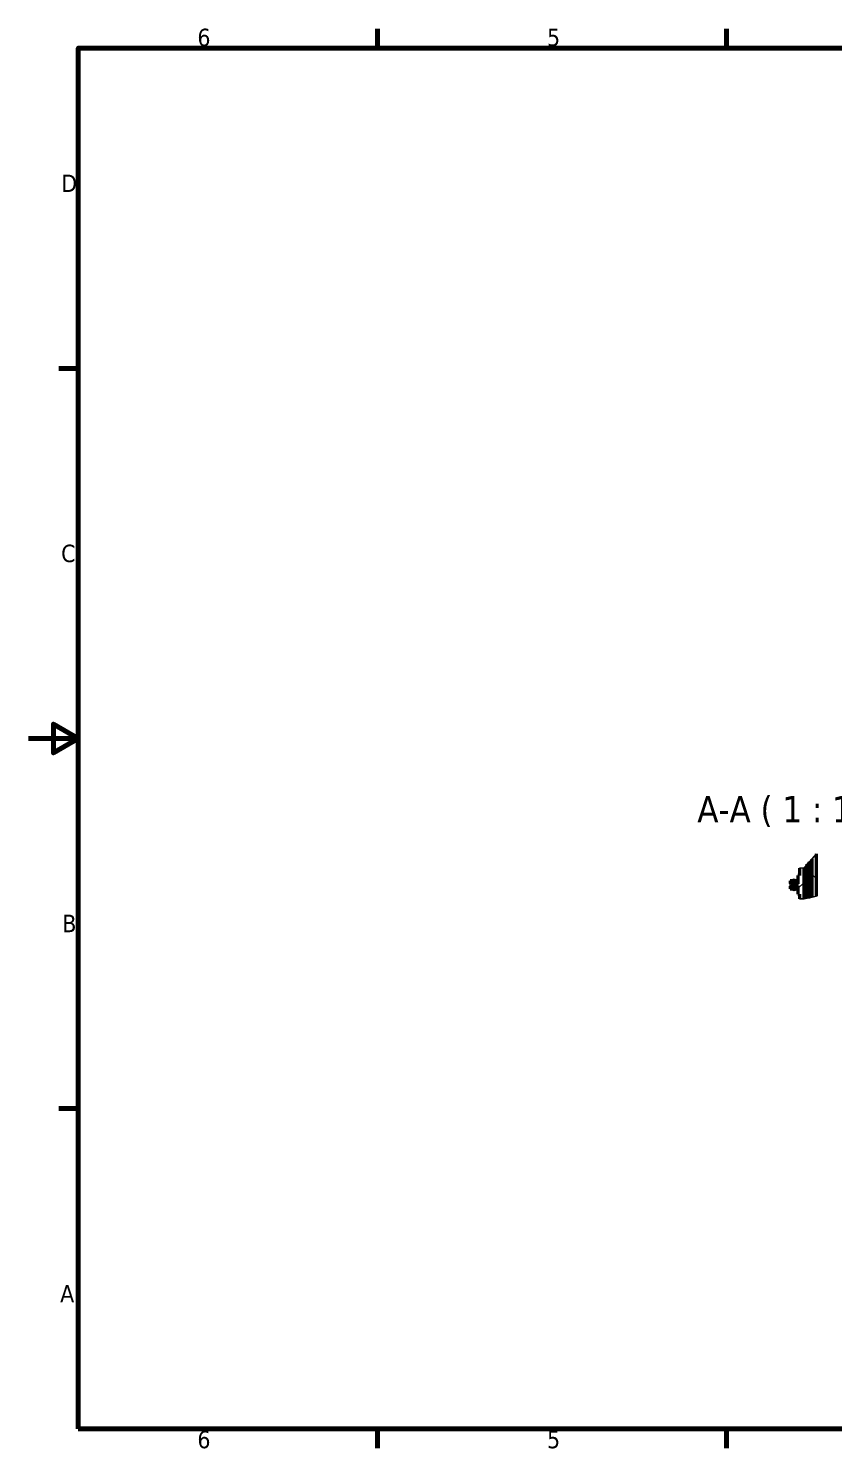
# Model space of a CAD drawing. Header units: millimetres. Extents: x 0 to 6720, y 0 to 4752.
# Drawn here: x 0 to 2583, y 96 to 4655 of the extents above; entities that cross this region are included whole.
import ezdxf

# ---------------------------------------------------------------- set-up
doc = ezdxf.new("R2010")
doc.units = ezdxf.units.MM
doc.header["$LTSCALE"] = 16
for name, color, linetype, lineweight in [('Kreskowanie (ISO)', 7, 'Continuous', 18), ('Linia przerwania (ISO)', 7, 'Continuous', 25), ('Obramowanie (ISO)', 7, 'Continuous', 70), ('Symbol (ISO)', 7, 'Continuous', 25), ('Widoczne (ISO)', 7, 'Continuous', 50)]:
    doc.layers.add(name, color=color, linetype=linetype, lineweight=lineweight)
doc.styles.add('Tekst etykiety (ISO)', font='tahoma.ttf')
doc.styles.add('Tekst notatki (ISO)', font='tahoma.ttf')
pattern_1 = [(120.0002, (0, 0), (-43.994, -25.4001), [])]

# ---------------------------------------------------------------- blocks, each defined once
blk = doc.blocks.new('Ramki Ramka domyślna')
at = {"layer": 'Obramowanie (ISO)'}
for p, q in [((70, 287), (70, 290.9)), ((140, 287), (140, 290.9)), ((10, 222.75), (6.1, 222.75)), ((10, 74.25), (6.1, 74.25)), ((70, 10), (70, 6.1)), ((140, 10), (140, 6.1))]:
    blk.add_line(p, q, dxfattribs=at)
at = {"layer": 'Obramowanie (ISO)', "flags": 128}
for points in [[(10, 10), (10, 287), (410, 287), (410, 10), (10, 10)], [(0, 148.5), (10, 148.5), (5, 151.39), (5, 145.61), (10, 148.5)]]:
    blk.add_lwpolyline(points, dxfattribs=at)
at = {"layer": 'Obramowanie (ISO)', "char_height": 3.5, "attachment_point": 7, "style": 'Tekst notatki (ISO)'}
for s, insert in [('6', (33.88, 287.33)), ('5', (103.98, 287.33)), ('D', (6.57, 258.13)), ('C', (6.56, 183.81)), ('B', (6.78, 109.63)), ('A', (6.36, 35.38)), ('6', (33.88, 6.03)), ('5', (103.98, 6.03))]:
    blk.add_mtext(s, dxfattribs=dict(at, insert=insert))

msp = doc.modelspace()

# ---------------------------------------------------------------- hatches: boundary and pattern name
at = {"layer": 'Kreskowanie (ISO)'}
h = msp.add_hatch(dxfattribs=at)
h.set_pattern_fill('ANSI31', color=256, scale=406.4, style=0)
h.set_pattern_definition([(45, (0, 0), (-35.921, 35.921), [])])
h.paths.add_polyline_path([(2473.6, 1959.9), (2473.6, 1936.1), (2468.6, 1936.1), (2468.6, 1918.6), (2468.6, 1910.1), (2468.6, 1909.1), (2467.1, 1909.1), (2466.6, 1909.1), (2466.6, 1911.3), (2463.1, 1911.3), (2462.1, 1910.3), (2462.1, 1901.8), (2463.1, 1900.8), (2466.6, 1900.8), (2466.6, 1903), (2467.1, 1903), (2468.6, 1903), (2468.6, 1902), (2468.6, 1893.6), (2468.6, 1876.1), (2473.6, 1876.1), (2473.6, 1861.2), (2487.7, 1860.8), (2488.6, 1861), (2488.6, 1961.7), (2487.7, 1960.7)])
h = msp.add_hatch(dxfattribs=at)
h.set_pattern_fill('ANSI31', color=256, scale=406.4, angle=90.0002, style=0)
h.set_pattern_definition([(135.0002, (0, 0), (-35.9209, -35.92116), [])])
h.paths.add_polyline_path([(2513.6, 1988.9), (2513.6, 1866.5), (2528.6, 1869.8), (2528.6, 2005.2)])
h = msp.add_hatch(dxfattribs=at)
h.set_pattern_fill('ANSI31', color=256, scale=406.4, angle=15, style=0)
h.set_pattern_definition([(60, (0, 0), (-43.9941, 25.4), [])])
h.paths.add_polyline_path([(2443.6, 1910.6), (2444.6, 1909.1), (2445.6, 1909.1), (2445.6, 1911.3), (2449.1, 1911.3), (2450.1, 1910.3), (2450.1, 1901.8), (2449.1, 1900.8), (2445.6, 1900.8), (2445.6, 1903), (2444.6, 1903), (2443.6, 1901.5), (2443.6, 1893.6), (2453, 1893.6), (2453, 1895.6), (2450.8, 1895.6), (2450.8, 1899.1), (2451.8, 1900.1), (2460.3, 1900.1), (2461.3, 1899.1), (2461.3, 1895.6), (2459.1, 1895.6), (2459.1, 1893.6), (2468.6, 1893.6), (2468.6, 1902), (2467.1, 1903), (2466.6, 1903), (2466.6, 1900.8), (2463.1, 1900.8), (2462.1, 1901.8), (2462.1, 1910.3), (2463.1, 1911.3), (2466.6, 1911.3), (2466.6, 1909.1), (2467.1, 1909.1), (2468.6, 1910.1), (2468.6, 1918.6), (2459.1, 1918.6), (2459.1, 1916.6), (2461.3, 1916.6), (2461.3, 1913.1), (2460.3, 1912.1), (2451.8, 1912.1), (2450.8, 1913.1), (2450.8, 1916.6), (2453, 1916.6), (2453, 1918.6), (2443.6, 1918.6)])
edge = h.paths.add_edge_path(flags=0)
edge.add_ellipse((2464.8, 1897.3), major_axis=(-2.1, 0), ratio=1, start_angle=0, end_angle=360)
edge = h.paths.add_edge_path(flags=0)
edge.add_ellipse((2464.8, 1914.8), major_axis=(-2.1, 0), ratio=1, start_angle=0, end_angle=360)
edge = h.paths.add_edge_path(flags=0)
edge.add_ellipse((2447.3, 1897.3), major_axis=(-2.1, 0), ratio=1, start_angle=0, end_angle=360)
edge = h.paths.add_edge_path(flags=0)
edge.add_ellipse((2447.3, 1914.8), major_axis=(-2.1, 0), ratio=1, start_angle=0, end_angle=360)
edge = h.paths.add_edge_path(flags=0)
edge.add_ellipse((2456.1, 1906.1), major_axis=(-4.25, 0), ratio=1, start_angle=0, end_angle=360)
h = msp.add_hatch(dxfattribs=at)
h.set_pattern_fill('ANSI31', color=256, scale=406.4, angle=75.0002, style=0)
h.set_pattern_definition(pattern_1)
h.paths.add_polyline_path([(2459.3, 1920.4), (2453.3, 1920.4), (2453.3, 1920.1), (2459.3, 1920.1)])
h = msp.add_hatch(dxfattribs=at)
h.set_pattern_fill('ANSI31', color=256, scale=406.4, angle=75.0002, style=0)
h.set_pattern_definition(pattern_1)
h.paths.add_polyline_path([(2453.3, 1891.8), (2459.3, 1891.8), (2459.3, 1892.1), (2453.3, 1892.1)])

# ---------------------------------------------------------------- linework, layer by layer
at = {"layer": 'Linia przerwania (ISO)'}
for p, q in [((2487.7, 1960.7), (2473.6, 1959.9)), ((2488.6, 1961.7), (2487.7, 1960.7)), ((2488.6, 1961.7), (2497, 1970.9)), ((2497, 1970.9), (2498, 1972)), ((2498, 1972), (2504.1, 1978.6)), ((2504.1, 1978.6), (2505.6, 1980.2)), ((2505.6, 1980.2), (2513.6, 1988.9)), ((2528.6, 2005.2), (2513.6, 1988.9)), ((2528.6, 1869.8), (2513.6, 1866.5)), ((2487.7, 1860.8), (2473.6, 1861.2)), ((2488.6, 1861), (2487.7, 1860.8)), ((2497, 1862.8), (2488.6, 1861)), ((2498, 1863.1), (2497, 1862.8)), ((2504.1, 1864.4), (2498, 1863.1)), ((2505.6, 1864.7), (2504.1, 1864.4)), ((2513.6, 1866.5), (2505.6, 1864.7))]:
    msp.add_line(p, q, dxfattribs=at)
at = {"layer": 'Widoczne (ISO)'}
for p, q in [((2488.6, 1861), (2488.6, 1961.7)), ((2497, 1970.9), (2497, 1862.8)), ((2498, 1863.1), (2498, 1972)), ((2504.1, 1978.6), (2504.1, 1864.4)), ((2505.6, 1864.7), (2505.6, 1980.2)), ((2513.6, 1988.9), (2513.6, 1866.5)), ((2528.6, 1869.8), (2528.6, 2005.2)), ((2453, 1918.6), (2443.6, 1918.6)), ((2443.6, 1918.6), (2443.6, 1910.6)), ((2450.8, 1913.1), (2450.8, 1916.6)), ((2450.8, 1916.6), (2453, 1916.6)), ((2451.1, 1912.8), (2451.1, 1916.6)), ((2451.2, 1918.6), (2451.2, 1924.1)), ((2451.2, 1924.1), (2451.7, 1924.1)), ((2451.2, 1912.7), (2451.2, 1916.6)), ((2451.7, 1918.6), (2451.7, 1924.1)), ((2452.3, 1921.6), (2451.7, 1924.1)), ((2451.7, 1912.2), (2451.7, 1916.6)), ((2452.3, 1918.6), (2452.3, 1921.6)), ((2452.3, 1920), (2453.3, 1920)), ((2452.3, 1919.9), (2453.3, 1919.9)), ((2452.3, 1919.5), (2460.8, 1919.5)), ((2452.3, 1918.8), (2460.8, 1918.8)), ((2452.3, 1912.1), (2452.3, 1916.6)), ((2452.3, 1915.3), (2460.8, 1915.3)), ((2453, 1916.6), (2453, 1918.6)), ((2453, 1917.9), (2459.1, 1917.9)), ((2453, 1916.7), (2459.1, 1916.7)), ((2459.3, 1920.4), (2453.3, 1920.4)), ((2453.3, 1920.4), (2453.3, 1920.1)), ((2453.3, 1920.4), (2453.3, 1920.4)), ((2459.3, 1920.4), (2453.3, 1920.4)), ((2453.3, 1920.1), (2459.3, 1920.1)), ((2453.3, 1919.7), (2453.3, 1920.1)), ((2459.3, 1919.7), (2453.3, 1919.7)), ((2468.6, 1918.6), (2459.1, 1918.6)), ((2459.1, 1918.6), (2459.1, 1916.6)), ((2459.1, 1916.6), (2461.3, 1916.6)), ((2459.3, 1920.1), (2459.3, 1920.4)), ((2459.3, 1920.4), (2459.3, 1920.4)), ((2459.3, 1920.1), (2459.3, 1919.7)), ((2459.3, 1920), (2460.8, 1920)), ((2459.3, 1919.9), (2460.8, 1919.9)), ((2460.8, 1921.6), (2461.5, 1924.1)), ((2460.8, 1921.6), (2460.8, 1918.6)), ((2460.8, 1916.6), (2460.8, 1912.6)), ((2461.3, 1916.6), (2461.3, 1913.1)), ((2461.5, 1924.1), (2461.5, 1918.6)), ((2462, 1924.1), (2461.5, 1924.1)), ((2462, 1924.1), (2462, 1918.6)), ((2462.7, 1915.1), (2466.6, 1915.1)), ((2466.6, 1913.7), (2466.6, 1915.1)), ((2466.9, 1914.7), (2466.6, 1915.1)), ((2466.8, 1921.9), (2466.8, 1923.4)), ((2466.8, 1921.1), (2466.8, 1921.2)), ((2466.8, 1919.8), (2466.8, 1921.1)), ((2467.5, 1921.1), (2467.5, 1921.9)), ((2467.6, 1924.3), (2468.6, 1924.4)), ((2467.6, 1918.9), (2468.6, 1918.8)), ((2473.6, 1936.1), (2468.6, 1936.1)), ((2468.6, 1936.1), (2468.6, 1909.1)), ((2468.6, 1910.1), (2468.6, 1918.6)), ((2473.6, 1959.9), (2473.6, 1936.1)), ((2443.6, 1910.6), (2444.6, 1909.1)), ((2444.6, 1903), (2443.6, 1901.5)), ((2443.6, 1901.5), (2443.6, 1893.6)), ((2443.6, 1893.6), (2453, 1893.6)), ((2444.6, 1909.1), (2445.6, 1909.1)), ((2445.6, 1903), (2444.6, 1903)), ((2445.6, 1909.1), (2445.6, 1911.3)), ((2445.6, 1911.3), (2449.1, 1911.3)), ((2445.6, 1900.8), (2445.6, 1903)), ((2449.1, 1900.8), (2445.6, 1900.8)), ((2449.1, 1911.3), (2450.1, 1910.3)), ((2450.1, 1901.8), (2449.1, 1900.8)), ((2449.6, 1908.3), (2449.6, 1903.8)), ((2449.8, 1908.6), (2450.1, 1908.6)), ((2449.8, 1903.6), (2450.1, 1903.6)), ((2450.1, 1910.3), (2450.1, 1901.8)), ((2451.8, 1912.1), (2450.8, 1913.1)), ((2450.8, 1899.1), (2451.8, 1900.1)), ((2450.8, 1895.6), (2450.8, 1899.1)), ((2453, 1895.6), (2450.8, 1895.6)), ((2451.1, 1895.6), (2451.1, 1899.3)), ((2451.2, 1895.6), (2451.2, 1899.4)), ((2451.2, 1888.1), (2451.2, 1893.6)), ((2451.2, 1888.1), (2451.7, 1888.1)), ((2451.7, 1895.6), (2451.7, 1899.9)), ((2451.7, 1888.1), (2451.7, 1893.6)), ((2452.3, 1890.6), (2451.7, 1888.1)), ((2460.3, 1912.1), (2451.8, 1912.1)), ((2451.8, 1900.1), (2460.3, 1900.1)), ((2452.3, 1913.8), (2460.8, 1913.8)), ((2452.3, 1904), (2452.3, 1908.1)), ((2452.3, 1895.6), (2452.3, 1900.1)), ((2452.3, 1899.9), (2460.5, 1899.9)), ((2452.3, 1898.2), (2460.8, 1898.2)), ((2452.3, 1896.6), (2460.8, 1896.6)), ((2452.3, 1890.6), (2452.3, 1893.6)), ((2452.3, 1893.2), (2460.8, 1893.2)), ((2452.3, 1892.6), (2460.8, 1892.6)), ((2452.3, 1892.2), (2453.3, 1892.2)), ((2452.3, 1892.1), (2453.3, 1892.1)), ((2453, 1893.6), (2453, 1895.6)), ((2453, 1895.3), (2459.1, 1895.3)), ((2453, 1894.1), (2459.1, 1894.1)), ((2453.3, 1892.1), (2453.3, 1892.5)), ((2453.3, 1892.5), (2453.3, 1892.5)), ((2453.3, 1892.5), (2453.3, 1892.5)), ((2453.3, 1892.5), (2453.3, 1892.5)), ((2453.3, 1892.5), (2453.3, 1892.5)), ((2453.3, 1892.5), (2453.3, 1892.5)), ((2453.3, 1892.5), (2453.3, 1892.5)), ((2453.3, 1892.5), (2453.3, 1892.5)), ((2453.3, 1892.5), (2453.3, 1892.5)), ((2453.3, 1892.5), (2453.3, 1892.5)), ((2453.3, 1892.5), (2453.3, 1892.5)), ((2453.3, 1892.5), (2453.3, 1892.5)), ((2453.3, 1892.5), (2453.3, 1892.5)), ((2453.3, 1892.5), (2453.3, 1892.5)), ((2453.3, 1892.5), (2453.3, 1892.5)), ((2453.3, 1892.5), (2453.3, 1892.5)), ((2453.3, 1892.5), (2453.3, 1892.5)), ((2453.3, 1892.5), (2453.3, 1892.5)), ((2453.3, 1892.5), (2453.3, 1892.5)), ((2453.3, 1892.5), (2453.3, 1892.5)), ((2453.3, 1892.5), (2453.3, 1892.5)), ((2453.3, 1892.5), (2453.3, 1892.5)), ((2453.3, 1892.5), (2453.3, 1892.5)), ((2453.3, 1892.5), (2453.3, 1892.5)), ((2453.3, 1892.5), (2453.3, 1892.5)), ((2453.3, 1892.5), (2453.3, 1892.5)), ((2453.3, 1892.5), (2453.3, 1892.5)), ((2453.3, 1892.5), (2453.3, 1892.5)), ((2453.3, 1892.5), (2453.3, 1892.5)), ((2453.3, 1892.5), (2453.3, 1892.5)), ((2453.3, 1892.5), (2453.3, 1892.5)), ((2453.3, 1892.5), (2453.3, 1892.5)), ((2453.3, 1892.5), (2453.3, 1892.5)), ((2453.3, 1892.5), (2453.3, 1892.5)), ((2453.3, 1892.5), (2453.3, 1892.5)), ((2453.3, 1892.5), (2453.3, 1892.5)), ((2453.3, 1892.5), (2453.3, 1892.5)), ((2453.3, 1892.5), (2453.3, 1892.5)), ((2453.3, 1892.5), (2453.3, 1892.5)), ((2453.3, 1892.5), (2453.3, 1892.5)), ((2453.3, 1892.5), (2453.3, 1892.5)), ((2453.3, 1892.5), (2453.3, 1892.5)), ((2453.3, 1892.5), (2453.3, 1892.5)), ((2453.3, 1892.5), (2453.3, 1892.5)), ((2453.3, 1892.5), (2453.3, 1892.5)), ((2453.3, 1892.5), (2453.3, 1892.5)), ((2453.3, 1892.5), (2453.3, 1892.5)), ((2453.3, 1892.5), (2453.3, 1892.5)), ((2453.3, 1892.5), (2453.3, 1892.5)), ((2453.3, 1892.5), (2453.3, 1892.5)), ((2453.3, 1892.5), (2453.3, 1892.5)), ((2453.3, 1892.5), (2453.3, 1892.5)), ((2453.3, 1892.5), (2453.3, 1892.5)), ((2453.3, 1892.5), (2453.3, 1892.5)), ((2453.3, 1892.5), (2453.3, 1892.5)), ((2453.3, 1892.5), (2453.3, 1892.5)), ((2453.3, 1892.5), (2453.3, 1892.5)), ((2453.3, 1892.5), (2453.3, 1892.5)), ((2453.3, 1892.5), (2453.3, 1892.5)), ((2453.3, 1892.5), (2453.3, 1892.5)), ((2453.3, 1892.5), (2453.3, 1892.5)), ((2453.3, 1892.5), (2453.3, 1892.5)), ((2453.3, 1892.5), (2453.3, 1892.5)), ((2453.3, 1892.5), (2453.3, 1892.5)), ((2453.3, 1892.5), (2453.3, 1892.5)), ((2453.3, 1892.5), (2453.3, 1892.5)), ((2453.3, 1892.5), (2453.3, 1892.5)), ((2453.3, 1892.5), (2453.3, 1892.5)), ((2453.3, 1892.5), (2453.3, 1892.5)), ((2453.3, 1892.5), (2453.3, 1892.5)), ((2453.3, 1892.5), (2453.3, 1892.5)), ((2453.3, 1892.5), (2453.3, 1892.5)), ((2453.3, 1892.5), (2453.3, 1892.5)), ((2459.3, 1892.5), (2453.3, 1892.5)), ((2459.3, 1892.5), (2453.3, 1892.5)), ((2459.3, 1892.5), (2453.3, 1892.5)), ((2459.3, 1892.5), (2453.3, 1892.5)), ((2459.3, 1892.5), (2453.3, 1892.5)), ((2459.3, 1892.5), (2453.3, 1892.5)), ((2459.3, 1892.5), (2453.3, 1892.5)), ((2459.3, 1892.5), (2453.3, 1892.5)), ((2459.3, 1892.5), (2453.3, 1892.5)), ((2459.3, 1892.5), (2453.3, 1892.5)), ((2459.3, 1892.5), (2453.3, 1892.5)), ((2459.3, 1892.5), (2453.3, 1892.5)), ((2459.3, 1892.5), (2453.3, 1892.5)), ((2459.3, 1892.5), (2453.3, 1892.5)), ((2459.3, 1892.5), (2453.3, 1892.5)), ((2459.3, 1892.5), (2453.3, 1892.5)), ((2459.3, 1892.5), (2453.3, 1892.5)), ((2459.3, 1892.5), (2453.3, 1892.5)), ((2459.3, 1892.5), (2453.3, 1892.5)), ((2459.3, 1892.5), (2453.3, 1892.5)), ((2459.3, 1892.5), (2453.3, 1892.5)), ((2459.3, 1892.5), (2453.3, 1892.5)), ((2459.3, 1892.5), (2453.3, 1892.5)), ((2459.3, 1892.5), (2453.3, 1892.5)), ((2459.3, 1892.5), (2453.3, 1892.5)), ((2459.3, 1892.5), (2453.3, 1892.5)), ((2459.3, 1892.5), (2453.3, 1892.5)), ((2459.3, 1892.5), (2453.3, 1892.5)), ((2459.3, 1892.5), (2453.3, 1892.5)), ((2459.3, 1892.5), (2453.3, 1892.5)), ((2459.3, 1892.5), (2453.3, 1892.5)), ((2459.3, 1892.5), (2453.3, 1892.5)), ((2459.3, 1892.5), (2453.3, 1892.5)), ((2459.3, 1892.5), (2453.3, 1892.5)), ((2459.3, 1892.5), (2453.3, 1892.5)), ((2459.3, 1892.5), (2453.3, 1892.5)), ((2459.3, 1892.5), (2453.3, 1892.5)), ((2459.3, 1892.5), (2453.3, 1892.5)), ((2459.3, 1892.5), (2453.3, 1892.5)), ((2459.3, 1892.5), (2453.3, 1892.5)), ((2459.3, 1892.5), (2453.3, 1892.5)), ((2459.3, 1892.5), (2453.3, 1892.5)), ((2459.3, 1892.5), (2453.3, 1892.5)), ((2459.3, 1892.5), (2453.3, 1892.5)), ((2459.3, 1892.5), (2453.3, 1892.5)), ((2459.3, 1892.5), (2453.3, 1892.5)), ((2459.3, 1892.5), (2453.3, 1892.5)), ((2459.3, 1892.5), (2453.3, 1892.5)), ((2459.3, 1892.5), (2453.3, 1892.5)), ((2459.3, 1892.5), (2453.3, 1892.5)), ((2459.3, 1892.5), (2453.3, 1892.5)), ((2459.3, 1892.5), (2453.3, 1892.5)), ((2459.3, 1892.5), (2453.3, 1892.5)), ((2459.3, 1892.5), (2453.3, 1892.5)), ((2459.3, 1892.5), (2453.3, 1892.5)), ((2459.3, 1892.5), (2453.3, 1892.5)), ((2459.3, 1892.5), (2453.3, 1892.5)), ((2459.3, 1892.5), (2453.3, 1892.5)), ((2459.3, 1892.5), (2453.3, 1892.5)), ((2459.3, 1892.5), (2453.3, 1892.5)), ((2459.3, 1892.5), (2453.3, 1892.5)), ((2459.3, 1892.5), (2453.3, 1892.5)), ((2459.3, 1892.5), (2453.3, 1892.5)), ((2459.3, 1892.5), (2453.3, 1892.5)), ((2459.3, 1892.5), (2453.3, 1892.5)), ((2459.3, 1892.5), (2453.3, 1892.5)), ((2459.3, 1892.5), (2453.3, 1892.5)), ((2459.3, 1892.5), (2453.3, 1892.5)), ((2459.3, 1892.5), (2453.3, 1892.5)), ((2459.3, 1892.5), (2453.3, 1892.5)), ((2459.3, 1892.5), (2453.3, 1892.5)), ((2459.3, 1892.5), (2453.3, 1892.5)), ((2459.3, 1892.5), (2453.3, 1892.5)), ((2459.3, 1892.1), (2453.3, 1892.1)), ((2453.3, 1892.1), (2453.3, 1891.8)), ((2453.3, 1892.1), (2459.3, 1892.1)), ((2453.3, 1891.8), (2459.3, 1891.8)), ((2455, 1910.2), (2457.1, 1910.2)), ((2461.3, 1895.6), (2459.1, 1895.6)), ((2459.1, 1895.6), (2459.1, 1893.6)), ((2459.1, 1893.6), (2468.6, 1893.6)), ((2459.3, 1892.5), (2459.3, 1892.5)), ((2459.3, 1892.5), (2459.3, 1892.5)), ((2459.3, 1892.5), (2459.3, 1892.5)), ((2459.3, 1892.5), (2459.3, 1892.5)), ((2459.3, 1892.5), (2459.3, 1892.5)), ((2459.3, 1892.5), (2459.3, 1892.5)), ((2459.3, 1892.5), (2459.3, 1892.5)), ((2459.3, 1892.5), (2459.3, 1892.5)), ((2459.3, 1892.5), (2459.3, 1892.5)), ((2459.3, 1892.5), (2459.3, 1892.5)), ((2459.3, 1892.5), (2459.3, 1892.5)), ((2459.3, 1892.5), (2459.3, 1892.5)), ((2459.3, 1892.5), (2459.3, 1892.5)), ((2459.3, 1892.5), (2459.3, 1892.5)), ((2459.3, 1892.5), (2459.3, 1892.5)), ((2459.3, 1892.5), (2459.3, 1892.5)), ((2459.3, 1892.5), (2459.3, 1892.5)), ((2459.3, 1892.5), (2459.3, 1892.5)), ((2459.3, 1892.5), (2459.3, 1892.5)), ((2459.3, 1892.5), (2459.3, 1892.5)), ((2459.3, 1892.5), (2459.3, 1892.5)), ((2459.3, 1892.5), (2459.3, 1892.5)), ((2459.3, 1892.5), (2459.3, 1892.5)), ((2459.3, 1892.5), (2459.3, 1892.5)), ((2459.3, 1892.5), (2459.3, 1892.5)), ((2459.3, 1892.5), (2459.3, 1892.5)), ((2459.3, 1892.5), (2459.3, 1892.5)), ((2459.3, 1892.5), (2459.3, 1892.5)), ((2459.3, 1892.5), (2459.3, 1892.5)), ((2459.3, 1892.5), (2459.3, 1892.5)), ((2459.3, 1892.5), (2459.3, 1892.5)), ((2459.3, 1892.5), (2459.3, 1892.5)), ((2459.3, 1892.5), (2459.3, 1892.5)), ((2459.3, 1892.5), (2459.3, 1892.5)), ((2459.3, 1892.5), (2459.3, 1892.5)), ((2459.3, 1892.5), (2459.3, 1892.5)), ((2459.3, 1892.5), (2459.3, 1892.5)), ((2459.3, 1892.5), (2459.3, 1892.5)), ((2459.3, 1892.5), (2459.3, 1892.5)), ((2459.3, 1892.5), (2459.3, 1892.5)), ((2459.3, 1892.5), (2459.3, 1892.5)), ((2459.3, 1892.5), (2459.3, 1892.5)), ((2459.3, 1892.5), (2459.3, 1892.5)), ((2459.3, 1892.5), (2459.3, 1892.5)), ((2459.3, 1892.5), (2459.3, 1892.5)), ((2459.3, 1892.5), (2459.3, 1892.5)), ((2459.3, 1892.5), (2459.3, 1892.5)), ((2459.3, 1892.5), (2459.3, 1892.5)), ((2459.3, 1892.5), (2459.3, 1892.5)), ((2459.3, 1892.5), (2459.3, 1892.5)), ((2459.3, 1892.5), (2459.3, 1892.5)), ((2459.3, 1892.5), (2459.3, 1892.5)), ((2459.3, 1892.5), (2459.3, 1892.5)), ((2459.3, 1892.5), (2459.3, 1892.5)), ((2459.3, 1892.5), (2459.3, 1892.5)), ((2459.3, 1892.5), (2459.3, 1892.5)), ((2459.3, 1892.5), (2459.3, 1892.5)), ((2459.3, 1892.5), (2459.3, 1892.5)), ((2459.3, 1892.5), (2459.3, 1892.5)), ((2459.3, 1892.5), (2459.3, 1892.5)), ((2459.3, 1892.5), (2459.3, 1892.5)), ((2459.3, 1892.5), (2459.3, 1892.5)), ((2459.3, 1892.5), (2459.3, 1892.5)), ((2459.3, 1892.5), (2459.3, 1892.5)), ((2459.3, 1892.5), (2459.3, 1892.5)), ((2459.3, 1892.5), (2459.3, 1892.5)), ((2459.3, 1892.5), (2459.3, 1892.5)), ((2459.3, 1892.5), (2459.3, 1892.5)), ((2459.3, 1892.5), (2459.3, 1892.5)), ((2459.3, 1892.5), (2459.3, 1892.5)), ((2459.3, 1892.5), (2459.3, 1892.5)), ((2459.3, 1892.5), (2459.3, 1892.5)), ((2459.3, 1892.5), (2459.3, 1892.1)), ((2459.3, 1892.2), (2460.8, 1892.2)), ((2459.3, 1892.1), (2460.8, 1892.1)), ((2459.3, 1891.8), (2459.3, 1892.1)), ((2461.3, 1913.1), (2460.3, 1912.1)), ((2460.3, 1900.1), (2461.3, 1899.1)), ((2460.8, 1899.6), (2460.8, 1895.6)), ((2460.8, 1893.6), (2460.8, 1890.6)), ((2460.8, 1890.6), (2461.5, 1888.1)), ((2461.3, 1899.1), (2461.3, 1895.6)), ((2461.5, 1893.6), (2461.5, 1888.1)), ((2462, 1888.1), (2461.5, 1888.1)), ((2462, 1893.6), (2462, 1888.1)), ((2463.1, 1911.3), (2462.1, 1910.3)), ((2462.1, 1910.3), (2463.1, 1911.3)), ((2462.1, 1910.3), (2462.1, 1901.8)), ((2462.1, 1901.8), (2462.1, 1910.3)), ((2462.1, 1901.8), (2463.1, 1900.8)), ((2463.1, 1900.8), (2462.1, 1901.8)), ((2462.7, 1897.1), (2466.6, 1897.1)), ((2466.6, 1911.3), (2463.1, 1911.3)), ((2463.1, 1911.3), (2466.6, 1911.3)), ((2463.1, 1900.8), (2466.6, 1900.8)), ((2466.6, 1900.8), (2463.1, 1900.8)), ((2466.6, 1909.1), (2466.6, 1911.3)), ((2466.6, 1911.3), (2466.6, 1909.1)), ((2468.6, 1909.1), (2466.6, 1909.1)), ((2466.6, 1909.1), (2467.1, 1909.1)), ((2466.6, 1900.8), (2466.6, 1903)), ((2466.6, 1903), (2468.6, 1903)), ((2467.1, 1903), (2466.6, 1903)), ((2466.6, 1903), (2466.6, 1900.8)), ((2466.6, 1897.1), (2466.6, 1898.5)), ((2466.9, 1897.4), (2466.6, 1897.1)), ((2466.8, 1891), (2466.8, 1892.4)), ((2466.8, 1890.2), (2466.8, 1890.2)), ((2466.8, 1888.8), (2466.8, 1890.2)), ((2467.1, 1909.1), (2468.6, 1910.1)), ((2467.1, 1909.1), (2467.1, 1909.1)), ((2468.6, 1902), (2467.1, 1903)), ((2467.1, 1903), (2467.1, 1903)), ((2467.5, 1890.1), (2467.5, 1890.9)), ((2467.6, 1893.3), (2468.6, 1893.4)), ((2467.6, 1887.9), (2468.6, 1887.8)), ((2468.6, 1903), (2468.6, 1876.1)), ((2468.6, 1893.6), (2468.6, 1902)), ((2468.6, 1876.1), (2473.6, 1876.1)), ((2473.6, 1876.1), (2473.6, 1861.2))]:
    msp.add_line(p, q, dxfattribs=at)
for centre, radius in [((2447.3, 1914.8), 2.1), ((2464.8, 1914.8), 2.1), ((2447.3, 1897.3), 2.1), ((2456.1, 1906.1), 4.25), ((2464.8, 1897.3), 2.1)]:
    msp.add_circle(centre, radius, dxfattribs=at)
for centre, radius, start, end in [((2467.7, 1923.4), 0.9, 95, 180), ((2467.7, 1919.8), 0.9, 180, 265), ((2449.8, 1908.3), 0.25, 90, 180), ((2449.8, 1903.8), 0.25, 180, 270), ((2467.7, 1892.4), 0.9, 95, 180), ((2467.7, 1888.8), 0.9, 180, 265)]:
    msp.add_arc(centre, radius, start, end, dxfattribs=at)
for points, knots in [([(2466.8, 1921.9), (2466.8, 1921.9), (2466.8, 1921.9), (2466.9, 1921.9), (2467, 1921.9), (2467.1, 1921.9), (2467.2, 1921.9), (2467.4, 1921.9), (2467.4, 1921.9), (2467.5, 1921.9)], [0.4072308, 0.4072308, 0.4072308, 0.4072308, 0.4414823, 0.4414823, 0.4751695, 0.4751695, 0.5085233, 0.5085233, 0.5227387, 0.5227387, 0.5227387, 0.5227387]), ([(2466.8, 1921.2), (2466.8, 1921.2), (2466.8, 1921.2), (2466.9, 1921.2), (2467, 1921.2), (2467.1, 1921.2), (2467.2, 1921.2), (2467.4, 1921.2), (2467.4, 1921.2), (2467.5, 1921.2)], [0.4072308, 0.4072308, 0.4072308, 0.4072308, 0.4414823, 0.4414823, 0.4751695, 0.4751695, 0.5085233, 0.5085233, 0.5227387, 0.5227387, 0.5227387, 0.5227387]), ([(2467.5, 1921.1), (2467.4, 1921.1), (2467.4, 1921.1), (2467.2, 1921.1), (2467.1, 1921.1), (2467, 1921.1), (2466.9, 1921.1), (2466.8, 1921.1), (2466.8, 1921.1), (2466.8, 1921.1)], [0.0189523, 0.0189523, 0.0189523, 0.0189523, 0.0331677, 0.0331677, 0.0665215, 0.0665215, 0.1002087, 0.1002087, 0.1344602, 0.1344602, 0.1344602, 0.1344602]), ([(2466.8, 1891), (2466.8, 1890.9), (2466.8, 1890.9), (2466.9, 1890.9), (2467, 1890.9), (2467.1, 1890.9), (2467.2, 1890.9), (2467.4, 1890.9), (2467.4, 1890.9), (2467.5, 1890.9)], [0.4072308, 0.4072308, 0.4072308, 0.4072308, 0.4414823, 0.4414823, 0.4751695, 0.4751695, 0.5085233, 0.5085233, 0.5227387, 0.5227387, 0.5227387, 0.5227387]), ([(2466.8, 1890.2), (2466.8, 1890.2), (2466.8, 1890.2), (2466.9, 1890.2), (2467, 1890.2), (2467.1, 1890.2), (2467.2, 1890.2), (2467.4, 1890.2), (2467.4, 1890.2), (2467.5, 1890.2)], [0.4072308, 0.4072308, 0.4072308, 0.4072308, 0.4414823, 0.4414823, 0.4751695, 0.4751695, 0.5085233, 0.5085233, 0.5227387, 0.5227387, 0.5227387, 0.5227387]), ([(2467.5, 1890.1), (2467.4, 1890.1), (2467.4, 1890.1), (2467.2, 1890.1), (2467.1, 1890.1), (2467, 1890.1), (2466.9, 1890.1), (2466.8, 1890.1), (2466.8, 1890.1), (2466.8, 1890.2)], [0.0189523, 0.0189523, 0.0189523, 0.0189523, 0.0331677, 0.0331677, 0.0665215, 0.0665215, 0.1002087, 0.1002087, 0.1344602, 0.1344602, 0.1344602, 0.1344602])]:
    msp.add_open_spline(points, degree=3, knots=knots, dxfattribs=at)

# ---------------------------------------------------------------- block references
at = {"xscale": 16, "yscale": 16, "zscale": 16}
msp.add_blockref('Ramki Ramka domyślna', (0, 0), dxfattribs=at)

# ---------------------------------------------------------------- texts
at = {"layer": 'Symbol (ISO)', "insert": (2145.9, 2091.9), "char_height": 84, "attachment_point": 7, "style": 'Tekst etykiety (ISO)'}
msp.add_mtext('A-A ( 1 : 16 )', dxfattribs=at)

doc.saveas('drawing.dxf')
